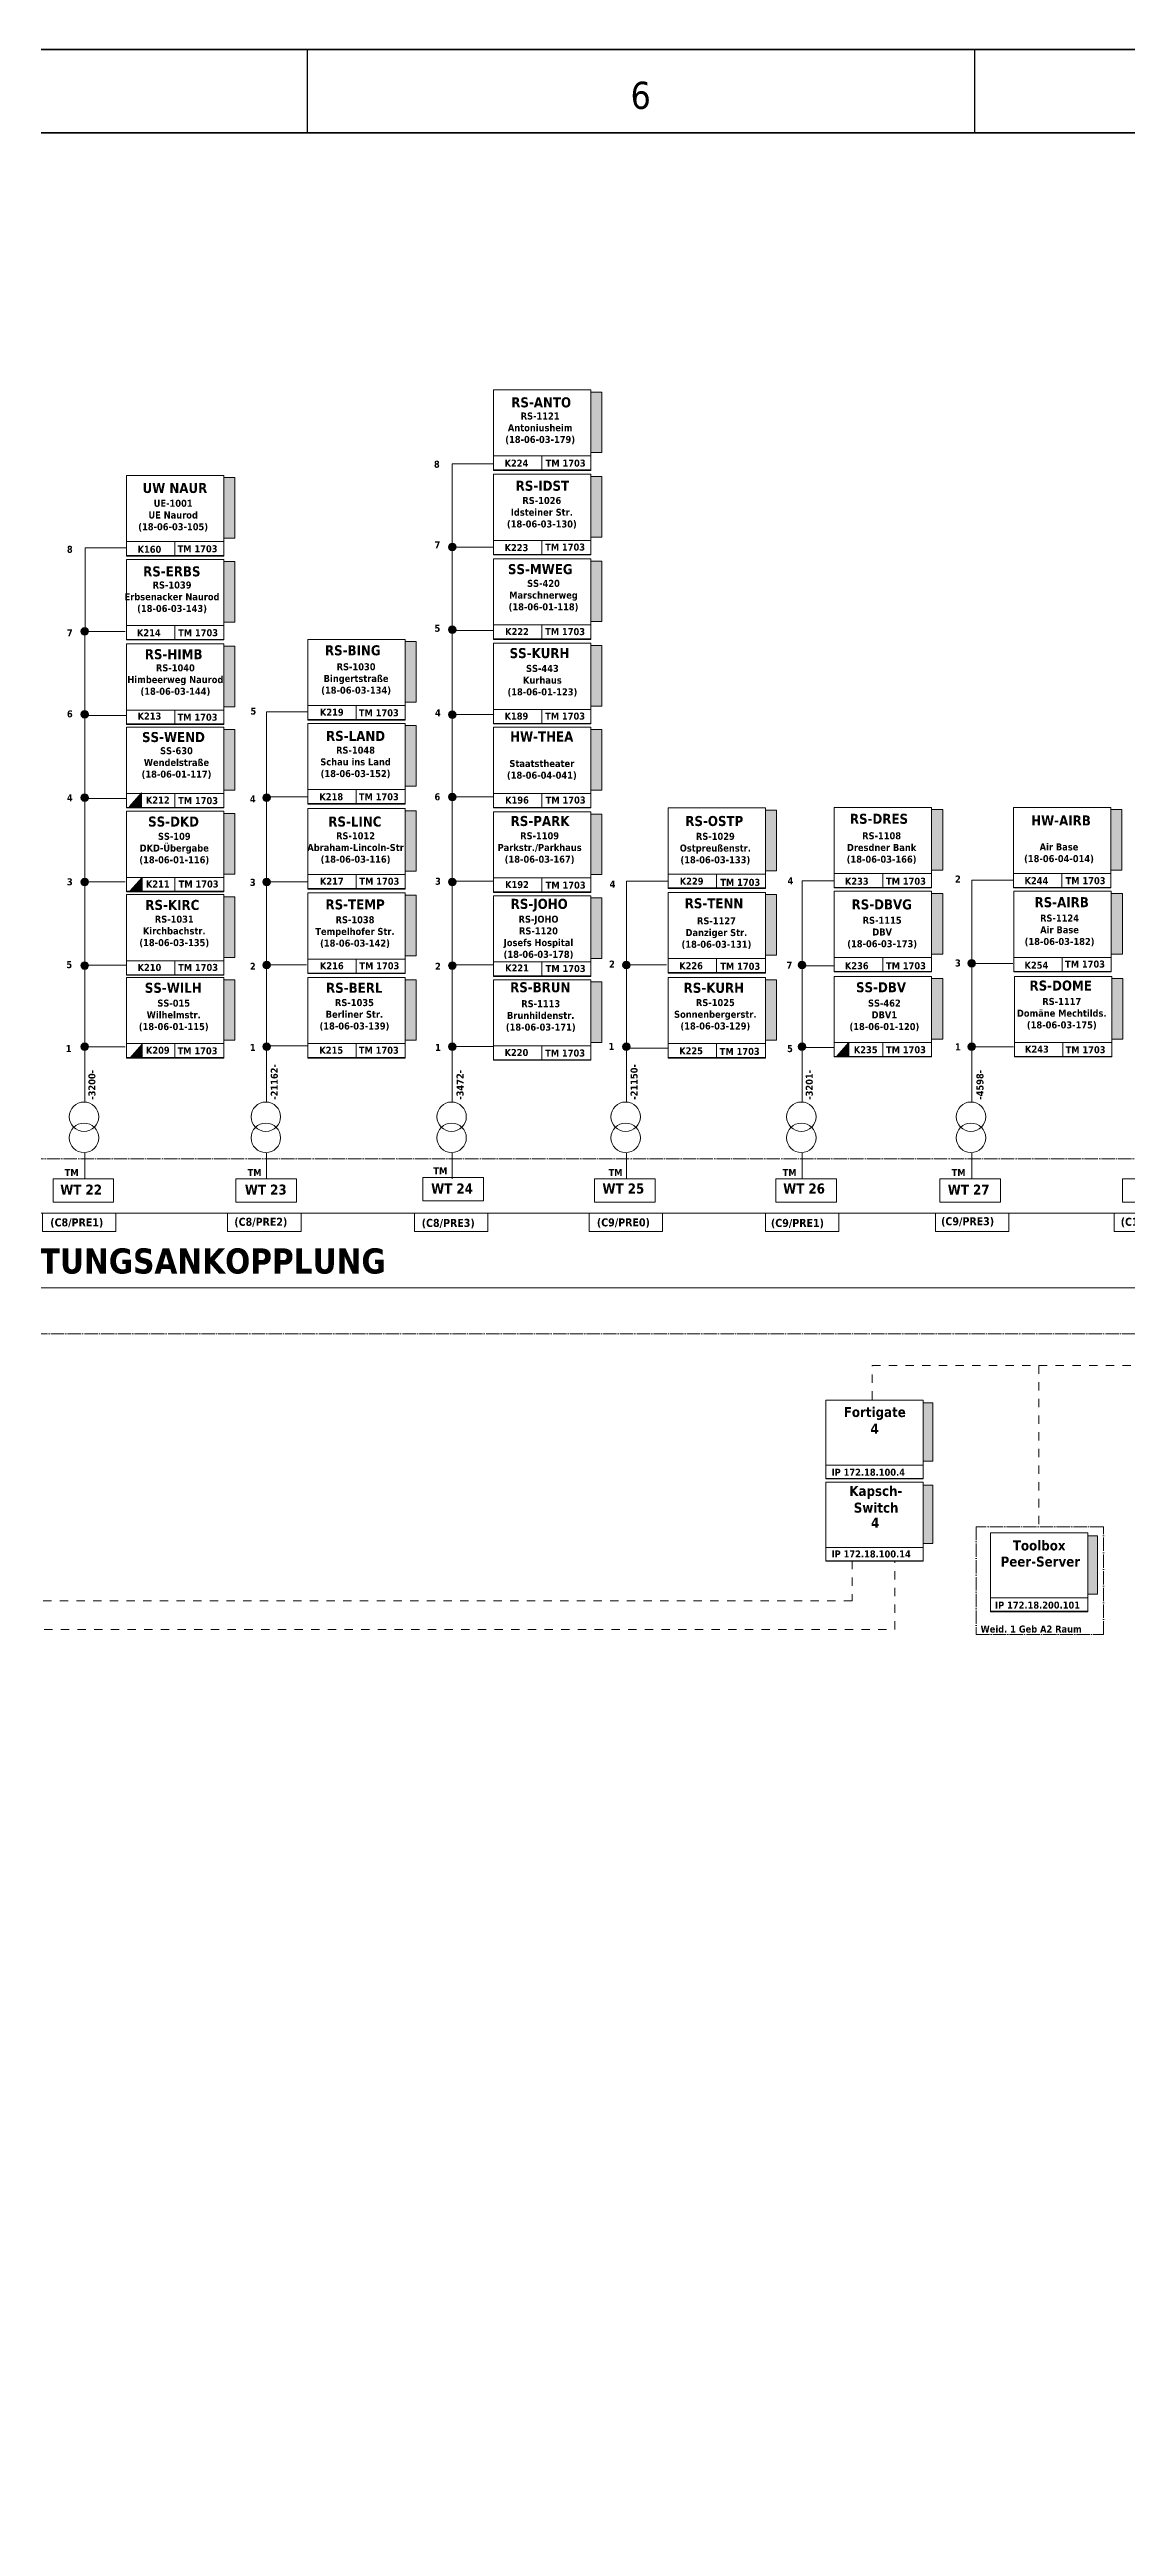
# Model space of a CAD drawing. Header units: millimetres. Extents: x 0 to 12600, y 0 to 8911.
# Drawn here: x 7097 to 9033, y 4455 to 8910 of the extents above; entities that cross this region are included whole.
import ezdxf
from ezdxf.enums import TextEntityAlignment as Align

# ---------------------------------------------------------------- set-up
doc = ezdxf.new("R2010")
doc.units = ezdxf.units.MM
doc.linetypes.add('EPL_DASH', pattern=[1, 0.5, -0.5])
doc.linetypes.add('EPL_DASHDOT', pattern=[1, 0.8, -0.1, 0, -0.1])
for name, color, linetype, lineweight in [('EPLAN100', 7, 'Continuous', 0), ('EPLAN108', 7, 'Continuous', 0), ('EPLAN201', 7, 'Continuous', 0), ('EPLAN451', 7, 'Continuous', 0), ('EPLAN452', 7, 'Continuous', 0), ('EPLAN453', 7, 'Continuous', 0)]:
    doc.layers.add(name, color=color, linetype=linetype, lineweight=lineweight)
doc.styles.add('Tahoma', font='')
doc.styles.add('Tahoma_B', font='')
doc.styles.get('Tahoma').set_extended_font_data('Tahoma')
doc.styles.get('Tahoma_B').set_extended_font_data('Tahoma', bold=True)

# ---------------------------------------------------------------- blocks, each defined once
blk = doc.blocks.new('EPLFRAME')
at = {"layer": 'EPLAN201', "linetype": 'Continuous', "lineweight": 25, "ltscale": 4}
for p, q in [((7559.8, 8908), (7559.8, 8760.9)), ((8760, 8909), (8760, 8761.9))]:
    blk.add_line(p, q, dxfattribs=at)
at = {"layer": 'EPLAN201', "linetype": 'Continuous', "lineweight": 35, "ltscale": 4}
blk.add_line((120, 8760), (12600, 8760), dxfattribs=at)
blk.add_lwpolyline([(0, 0), (12600, 0), (12600, 8910), (0, 8910)], close=True, dxfattribs=at)
at = {"layer": 'EPLAN451', "color": 7, "style": 'Tahoma'}
for tag, p, height in [('4_59982', (12346.9, 380.3), 86.7), ('14_59980', (12346.9, 376.4), 86.7), ('14_10011', (1830, 264.1), 59.6)]:
    blk.add_attdef(tag, p, '', height=height, dxfattribs=at)
for tag, p in [('14_10000', (2383.9, 413.9)), ('14_10013', (4217.8, 338.8)), ('14_59981', (2160, 175.1)), ('14_10020', (2100, 55.1)), ('4_11022', (3300, 55.1)), ('14_10160', (4590, 62.7))]:
    blk.add_attdef(tag, text='', height=48.8, dxfattribs=at).set_placement(p, align=Align.MIDDLE_LEFT)
blk.add_attdef('4_11030', text='', height=48.8, dxfattribs=at).set_placement((4200, 120), align=Align.BOTTOM_LEFT)
blk.add_attdef('14_10300', text='', height=48.8, dxfattribs=at).set_placement((12571, 38.1), align=Align.RIGHT)
at = {"layer": 'EPLAN452', "color": 7, "style": 'Tahoma'}
for tag, p, height in [('4_11041', (270, 510), 67.7), ('4_20131_1003', (9390.1, 380.3), 86.7), ('4_20132_1003', (10456.2, 378), 86.7), ('4_20136_1003', (11541, 378), 86.7), ('4_11071[1]', (30, 390), 48.8), ('4_11074[1]', (630, 390), 48.8), ('4_11070[1]', (1230, 390), 48.8), ('4_11011', (7310.1, 363.6), 67.7), ('4_11071[2]', (30, 270), 48.8), ('4_11074[2]', (630, 270), 48.8), ('4_11070[2]', (1230, 270), 48.8), ('4_20133_1003', (9390.1, 140.3), 86.7), ('4_20134_1003', (10456.2, 138), 86.7), ('4_11000', (11760.2, 138.6), 86.7), ('4_11004', (12270.2, 138.6), 86.7), ('4_11071[3]', (30, 150), 48.8), ('4_11074[3]', (630, 150), 48.8), ('4_11070[3]', (1230, 150), 48.8)]:
    blk.add_attdef(tag, p, '', height=height, dxfattribs=at)
for tag, height, p in [('4_11040', 67.7, (12472.3, 510)), ('4_11024', 48.8, (7890, 30)), ('4_25020', 48.8, (12056.5, 38.5))]:
    blk.add_attdef(tag, text='', height=height, dxfattribs=at).set_placement(p, align=Align.RIGHT)
blk.add_attdef('21_18041[2]', text='', height=48.8, dxfattribs=at).set_placement((23.1, 495.2), align=Align.TOP_LEFT)
for tag, height, p in [('4_20131_1002', 67.7, (9390, 293.2)), ('4_20132_1002', 67.7, (10456.1, 290.9)), ('4_20136_1002', 67.7, (11541.3, 287)), ('4_11044', 48.8, (2789.3, 174.1)), ('4_10152', 48.8, (3750, 175.1)), ('4_11085', 48.8, (8250, 55.1)), ('4_11086', 48.8, (8850, 55.1)), ('4_20133_1002', 67.7, (9390.1, 51.7)), ('4_20134_1002', 67.7, (10456.2, 49.4))]:
    blk.add_attdef(tag, text='', height=height, dxfattribs=at).set_placement(p, align=Align.MIDDLE_LEFT)
at = {"layer": 'EPLAN453', "color": 7, "style": 'Tahoma'}
for tag, p in [('53_19005_9', (839.5, 8826.6)), ('53_19005', (2159.3, 8826.3)), ('53_19005_7', (3359.1, 8827.2)), ('53_19005_5', (4559.5, 8826.6)), ('53_19005_6', (5759.9, 8827.5)), ('53_19005_8', (6960.6, 8827.3)), ('53_19005_2', (8159.8, 8827.7)), ('53_19005_1', (9359.5, 8828)), ('53_19005_3', (10559.9, 8828.6)), ('53_19005_4', (11880, 8828.9))]:
    blk.add_attdef(tag, text='', height=48.8, dxfattribs=at).set_placement(p, align=Align.MIDDLE_CENTER)

msp = doc.modelspace()

# ---------------------------------------------------------------- hatches: boundary and pattern name
at = {"layer": 'EPLAN100', "lineweight": 18, "ltscale": 120}
for color, points in [(2, [(8070, 8185), (8090, 8185), (8090, 8294), (8070, 8294)]), (30, [(7410, 8031), (7430, 8031), (7430, 8140), (7410, 8140)]), (2, [(8070, 8033), (8090, 8033), (8090, 8142), (8070, 8142)]), (2, [(7410, 7880), (7430, 7880), (7430, 7989), (7410, 7989)]), (3, [(8070, 7881), (8090, 7881), (8090, 7990), (8070, 7990)]), (2, [(7736, 7736), (7756, 7736), (7756, 7845), (7736, 7845)]), (2, [(7410, 7728), (7430, 7728), (7430, 7837), (7410, 7837)]), (3, [(8070, 7729), (8090, 7729), (8090, 7838), (8070, 7838)]), (3, [(7410, 7578), (7430, 7578), (7430, 7687), (7410, 7687)]), (2, [(7736, 7585), (7756, 7585), (7756, 7694), (7736, 7694)]), (1, [(8070, 7578), (8090, 7578), (8090, 7687), (8070, 7687)]), (3, [(7410, 7427), (7430, 7427), (7430, 7536), (7410, 7536)]), (2, [(7736, 7432), (7756, 7432), (7756, 7541), (7736, 7541)]), (2, [(8070, 7426), (8090, 7426), (8090, 7535), (8070, 7535)]), (2, [(8384, 7433), (8404, 7433), (8404, 7542), (8384, 7542)]), (2, [(8683, 7434), (8703, 7434), (8703, 7543), (8683, 7543)]), (1, [(9005, 7434), (9025, 7434), (9025, 7543), (9005, 7543)]), (2, [(7410, 7277), (7430, 7277), (7430, 7386), (7410, 7386)]), (2, [(7736, 7280), (7756, 7280), (7756, 7389), (7736, 7389)]), (2, [(8070, 7275), (8090, 7275), (8090, 7384), (8070, 7384)]), (2, [(8384, 7281), (8404, 7281), (8404, 7390), (8384, 7390)]), (2, [(8683, 7283), (8703, 7283), (8703, 7392), (8683, 7392)]), (2, [(9006, 7283), (9026, 7283), (9026, 7392), (9006, 7392)]), (3, [(7410, 7128), (7430, 7128), (7430, 7237), (7410, 7237)]), (2, [(7736, 7128), (7756, 7128), (7756, 7237), (7736, 7237)]), (2, [(8070, 7124), (8090, 7124), (8090, 7233), (8070, 7233)]), (2, [(8384, 7128), (8404, 7128), (8404, 7237), (8384, 7237)]), (3, [(8683, 7130), (8703, 7130), (8703, 7239), (8683, 7239)]), (2, [(9007, 7130), (9027, 7130), (9027, 7239), (9007, 7239)]), (140, [(8668, 6371), (8685, 6371), (8685, 6476), (8668, 6476)]), (140, [(8668, 6223), (8685, 6223), (8685, 6328), (8668, 6328)]), (140, [(8964, 6132), (8981, 6132), (8981, 6237), (8964, 6237)])]:
    msp.add_hatch(color=color, dxfattribs=at).paths.add_polyline_path(points, flags=0)
h = msp.add_hatch(color=256, dxfattribs=at)
edge = h.paths.add_edge_path(flags=0)
edge.add_arc((7821, 8015.5), 6.8, 0, 360)
h = msp.add_hatch(color=256, dxfattribs=at)
edge = h.paths.add_edge_path(flags=0)
edge.add_arc((7160, 7863.5), 6.8, 0, 360)
h = msp.add_hatch(color=256, dxfattribs=at)
edge = h.paths.add_edge_path(flags=0)
edge.add_arc((7821, 7866.5), 6.8, 0, 360)
h = msp.add_hatch(color=256, dxfattribs=at)
edge = h.paths.add_edge_path(flags=0)
edge.add_arc((7160, 7714.5), 6.8, 0, 360)
h = msp.add_hatch(color=256, dxfattribs=at)
edge = h.paths.add_edge_path(flags=0)
edge.add_arc((7821, 7713.5), 6.8, 0, 360)
h = msp.add_hatch(color=256, dxfattribs=at)
edge = h.paths.add_edge_path(flags=0)
edge.add_arc((7160, 7564.5), 6.8, 0, 360)
at = {"layer": 'EPLAN100', "lineweight": 13, "ltscale": 120}
for points in [[(7262, 7573), (7240, 7548), (7262, 7548)], [(7263, 7421), (7241, 7396), (7263, 7396)], [(7263, 7121), (7241, 7096), (7263, 7096)], [(8534, 7124), (8512, 7099), (8534, 7099)]]:
    msp.add_hatch(color=256, dxfattribs=at).paths.add_polyline_path(points, flags=0)
at = {"layer": 'EPLAN100', "lineweight": 18, "ltscale": 120}
h = msp.add_hatch(color=256, dxfattribs=at)
edge = h.paths.add_edge_path(flags=0)
edge.add_arc((7487, 7564.5), 6.8, 0, 360)
h = msp.add_hatch(color=256, dxfattribs=at)
edge = h.paths.add_edge_path(flags=0)
edge.add_arc((7821, 7565.5), 6.8, 0, 360)
h = msp.add_hatch(color=256, dxfattribs=at)
edge = h.paths.add_edge_path(flags=0)
edge.add_arc((7160, 7412.5), 6.8, 0, 360)
h = msp.add_hatch(color=256, dxfattribs=at)
edge = h.paths.add_edge_path(flags=0)
edge.add_arc((7487, 7412.5), 6.8, 0, 360)
h = msp.add_hatch(color=256, dxfattribs=at)
edge = h.paths.add_edge_path(flags=0)
edge.add_arc((7821, 7412.5), 6.8, 0, 360)
h = msp.add_hatch(color=256, dxfattribs=at)
edge = h.paths.add_edge_path(flags=0)
edge.add_arc((7160, 7262.5), 6.8, 0, 360)
h = msp.add_hatch(color=256, dxfattribs=at)
edge = h.paths.add_edge_path(flags=0)
edge.add_arc((7487, 7263.5), 6.8, 0, 360)
h = msp.add_hatch(color=256, dxfattribs=at)
edge = h.paths.add_edge_path(flags=0)
edge.add_arc((7821, 7262.5), 6.8, 0, 360)
h = msp.add_hatch(color=256, dxfattribs=at)
edge = h.paths.add_edge_path(flags=0)
edge.add_arc((8134, 7263.5), 6.8, 0, 360)
h = msp.add_hatch(color=256, dxfattribs=at)
edge = h.paths.add_edge_path(flags=0)
edge.add_arc((8450, 7263.5), 6.8, 0, 360)
h = msp.add_hatch(color=256, dxfattribs=at)
edge = h.paths.add_edge_path(flags=0)
edge.add_arc((8755, 7266.5), 6.8, 0, 360)
h = msp.add_hatch(color=256, dxfattribs=at)
edge = h.paths.add_edge_path(flags=0)
edge.add_arc((7160, 7116.5), 6.8, 0, 360)
h = msp.add_hatch(color=256, dxfattribs=at)
edge = h.paths.add_edge_path(flags=0)
edge.add_arc((7487, 7116.5), 6.8, 0, 360)
h = msp.add_hatch(color=256, dxfattribs=at)
edge = h.paths.add_edge_path(flags=0)
edge.add_arc((7821, 7116.5), 6.8, 0, 360)
h = msp.add_hatch(color=256, dxfattribs=at)
edge = h.paths.add_edge_path(flags=0)
edge.add_arc((8134, 7116.5), 6.8, 0, 360)
h = msp.add_hatch(color=256, dxfattribs=at)
edge = h.paths.add_edge_path(flags=0)
edge.add_arc((8450, 7116.5), 6.8, 0, 360)
h = msp.add_hatch(color=256, dxfattribs=at)
edge = h.paths.add_edge_path(flags=0)
edge.add_arc((8755, 7116.5), 6.8, 0, 360)

# ---------------------------------------------------------------- linework, layer by layer
for p, q in [((7821, 8016), (7821, 7869)), ((7160, 7864), (7160, 7717)), ((7821, 7867), (7821, 7720)), ((7160, 7715), (7160, 7568)), ((7821, 7714), (7821, 7567)), ((7160, 7565), (7160, 7418)), ((7487, 7565), (7487, 7418)), ((7821, 7566), (7821, 7419)), ((7160, 7413), (7160, 7266)), ((7487, 7413), (7487, 7266)), ((7821, 7413), (7821, 7266)), ((7160, 7263), (7160, 7116)), ((7487, 7264), (7487, 7117)), ((7821, 7263), (7821, 7116)), ((8134, 7264), (8134, 7117)), ((8450, 7264), (8450, 7117)), ((8755, 7267), (8755, 7120)), ((7160, 7117), (7160, 7017)), ((7487, 7117), (7487, 7017)), ((7821, 7117), (7821, 7017)), ((8134, 7117), (8134, 7017)), ((8450, 7117), (8450, 7017)), ((8755, 7117), (8755, 7017)), ((7160, 6925), (7160, 6879)), ((7487, 6925), (7487, 6879)), ((7821, 6925), (7821, 6879)), ((8134, 6925), (8134, 6879)), ((8450, 6925), (8450, 6879)), ((8755, 6925), (8755, 6879))]:
    msp.add_line(p, q, dxfattribs=at)
for points in [[(7895, 8153), (8070, 8153), (8070, 8298), (7895, 8298)], [(7895, 8154), (7982, 8154), (7982, 8179), (7895, 8179)], [(7982, 8154), (8070, 8154), (8070, 8179), (7982, 8179)], [(7235, 7999), (7410, 7999), (7410, 8144), (7235, 8144)], [(7895, 8001), (8070, 8001), (8070, 8146), (7895, 8146)], [(7235, 8000), (7322, 8000), (7322, 8025), (7235, 8025)], [(7322, 8000), (7410, 8000), (7410, 8025), (7322, 8025)], [(7895, 8002), (7982, 8002), (7982, 8027), (7895, 8027)], [(7982, 8002), (8070, 8002), (8070, 8027), (7982, 8027)], [(7235, 7848), (7410, 7848), (7410, 7993), (7235, 7993)], [(7895, 7849), (8070, 7849), (8070, 7994), (7895, 7994)], [(7235, 7849), (7322, 7849), (7322, 7874), (7235, 7874)], [(7235, 7696), (7410, 7696), (7410, 7841), (7235, 7841)], [(7322, 7849), (7410, 7849), (7410, 7874), (7322, 7874)], [(7561, 7704), (7736, 7704), (7736, 7849), (7561, 7849)], [(7895, 7850), (7982, 7850), (7982, 7875), (7895, 7875)], [(7895, 7697), (8070, 7697), (8070, 7842), (7895, 7842)], [(7982, 7850), (8070, 7850), (8070, 7875), (7982, 7875)], [(7235, 7697), (7322, 7697), (7322, 7722), (7235, 7722)], [(7322, 7697), (7410, 7697), (7410, 7722), (7322, 7722)], [(7561, 7705), (7648, 7705), (7648, 7730), (7561, 7730)], [(7648, 7705), (7736, 7705), (7736, 7730), (7648, 7730)], [(7895, 7698), (7982, 7698), (7982, 7723), (7895, 7723)], [(7982, 7698), (8070, 7698), (8070, 7723), (7982, 7723)], [(7235, 7546), (7410, 7546), (7410, 7691), (7235, 7691)], [(7561, 7553), (7736, 7553), (7736, 7698), (7561, 7698)], [(7895, 7546), (8070, 7546), (8070, 7691), (7895, 7691)], [(7561, 7554), (7648, 7554), (7648, 7579), (7561, 7579)], [(7648, 7554), (7736, 7554), (7736, 7579), (7648, 7579)], [(7235, 7547), (7322, 7547), (7322, 7572), (7235, 7572)], [(7235, 7395), (7410, 7395), (7410, 7540), (7235, 7540)], [(7322, 7547), (7410, 7547), (7410, 7572), (7322, 7572)], [(7561, 7400), (7736, 7400), (7736, 7545), (7561, 7545)], [(7895, 7547), (7982, 7547), (7982, 7572), (7895, 7572)], [(7895, 7394), (8070, 7394), (8070, 7539), (7895, 7539)], [(7982, 7547), (8070, 7547), (8070, 7572), (7982, 7572)], [(8209, 7401), (8384, 7401), (8384, 7546), (8209, 7546)], [(8508, 7402), (8683, 7402), (8683, 7547), (8508, 7547)], [(8830, 7402), (9005, 7402), (9005, 7547), (8830, 7547)], [(7235, 7396), (7322, 7396), (7322, 7421), (7235, 7421)], [(7322, 7396), (7410, 7396), (7410, 7421), (7322, 7421)], [(7561, 7401), (7648, 7401), (7648, 7426), (7561, 7426)], [(7648, 7401), (7736, 7401), (7736, 7426), (7648, 7426)], [(7895, 7395), (7982, 7395), (7982, 7420), (7895, 7420)], [(7982, 7395), (8070, 7395), (8070, 7420), (7982, 7420)], [(8209, 7402), (8296, 7402), (8296, 7427), (8209, 7427)], [(8296, 7402), (8384, 7402), (8384, 7427), (8296, 7427)], [(8508, 7403), (8595, 7403), (8595, 7428), (8508, 7428)], [(8508, 7251), (8683, 7251), (8683, 7396), (8508, 7396)], [(8595, 7403), (8683, 7403), (8683, 7428), (8595, 7428)], [(8830, 7403), (8917, 7403), (8917, 7428), (8830, 7428)], [(8831, 7251), (9006, 7251), (9006, 7396), (8831, 7396)], [(8917, 7403), (9005, 7403), (9005, 7428), (8917, 7428)], [(7235, 7245), (7410, 7245), (7410, 7390), (7235, 7390)], [(7561, 7248), (7736, 7248), (7736, 7393), (7561, 7393)], [(7895, 7243), (8070, 7243), (8070, 7388), (7895, 7388)], [(8209, 7249), (8384, 7249), (8384, 7394), (8209, 7394)], [(7235, 7246), (7322, 7246), (7322, 7271), (7235, 7271)], [(7322, 7246), (7410, 7246), (7410, 7271), (7322, 7271)], [(7561, 7249), (7648, 7249), (7648, 7274), (7561, 7274)], [(7648, 7249), (7736, 7249), (7736, 7274), (7648, 7274)], [(7895, 7244), (7982, 7244), (7982, 7269), (7895, 7269)], [(7982, 7244), (8070, 7244), (8070, 7269), (7982, 7269)], [(8209, 7250), (8296, 7250), (8296, 7275), (8209, 7275)], [(8296, 7250), (8384, 7250), (8384, 7275), (8296, 7275)], [(8508, 7252), (8595, 7252), (8595, 7277), (8508, 7277)], [(8595, 7252), (8683, 7252), (8683, 7277), (8595, 7277)], [(8831, 7252), (8918, 7252), (8918, 7277), (8831, 7277)], [(8918, 7252), (9006, 7252), (9006, 7277), (8918, 7277)], [(7235, 7096), (7410, 7096), (7410, 7241), (7235, 7241)], [(7561, 7096), (7736, 7096), (7736, 7241), (7561, 7241)], [(7895, 7092), (8070, 7092), (8070, 7237), (7895, 7237)], [(8209, 7096), (8384, 7096), (8384, 7241), (8209, 7241)], [(8508, 7098), (8683, 7098), (8683, 7243), (8508, 7243)], [(8832, 7098), (9007, 7098), (9007, 7243), (8832, 7243)], [(7235, 7097), (7322, 7097), (7322, 7122), (7235, 7122)], [(7322, 7097), (7410, 7097), (7410, 7122), (7322, 7122)], [(7561, 7097), (7648, 7097), (7648, 7122), (7561, 7122)], [(7648, 7097), (7736, 7097), (7736, 7122), (7648, 7122)], [(7895, 7093), (7982, 7093), (7982, 7118), (7895, 7118)], [(7982, 7093), (8070, 7093), (8070, 7118), (7982, 7118)], [(8209, 7097), (8296, 7097), (8296, 7122), (8209, 7122)], [(8296, 7097), (8384, 7097), (8384, 7122), (8296, 7122)], [(8508, 7099), (8595, 7099), (8595, 7124), (8508, 7124)], [(8595, 7099), (8683, 7099), (8683, 7124), (8595, 7124)], [(8832, 7099), (8919, 7099), (8919, 7124), (8832, 7124)], [(8919, 7099), (9007, 7099), (9007, 7124), (8919, 7124)], [(7103, 6837), (7212, 6837), (7212, 6879), (7103, 6879)], [(7432, 6837), (7541, 6837), (7541, 6879), (7432, 6879)], [(7768, 6839), (7877, 6839), (7877, 6881), (7768, 6881)], [(8077, 6837), (8186, 6837), (8186, 6879), (8077, 6879)], [(8403, 6837), (8512, 6837), (8512, 6879), (8403, 6879)], [(8698, 6837), (8807, 6837), (8807, 6879), (8698, 6879)], [(9026, 6837), (9135, 6837), (9135, 6879), (9026, 6879)], [(2843, 6683), (11891, 6683), (11891, 6817), (2843, 6817)], [(7084, 6784), (7216, 6784), (7216, 6817), (7084, 6817)], [(7417, 6784), (7549, 6784), (7549, 6817), (7417, 6817)], [(7753, 6784), (7885, 6784), (7885, 6817), (7753, 6817)], [(8067, 6784), (8199, 6784), (8199, 6817), (8067, 6817)], [(8384, 6784), (8516, 6784), (8516, 6817), (8384, 6817)], [(8690, 6784), (8822, 6784), (8822, 6817), (8690, 6817)], [(9011, 6784), (9143, 6784), (9143, 6817), (9011, 6817)], [(8493, 6339), (8668, 6339), (8668, 6481), (8493, 6481)], [(8493, 6340), (8668, 6340), (8668, 6364), (8493, 6364)], [(8493, 6191), (8668, 6191), (8668, 6333), (8493, 6333)], [(8789, 6100), (8964, 6100), (8964, 6242), (8789, 6242)], [(8493, 6192), (8668, 6192), (8668, 6216), (8493, 6216)], [(8789, 6101), (8964, 6101), (8964, 6125), (8789, 6125)]]:
    msp.add_lwpolyline(points, close=True, dxfattribs=at)
at = {"layer": 'EPLAN100', "color": 2, "lineweight": 18, "ltscale": 120}
for points in [[(8070, 8185), (8090, 8185), (8090, 8294), (8070, 8294)], [(8070, 8033), (8090, 8033), (8090, 8142), (8070, 8142)], [(7410, 7880), (7430, 7880), (7430, 7989), (7410, 7989)], [(7736, 7736), (7756, 7736), (7756, 7845), (7736, 7845)], [(7410, 7728), (7430, 7728), (7430, 7837), (7410, 7837)], [(7736, 7585), (7756, 7585), (7756, 7694), (7736, 7694)], [(7736, 7432), (7756, 7432), (7756, 7541), (7736, 7541)], [(8070, 7426), (8090, 7426), (8090, 7535), (8070, 7535)], [(8384, 7433), (8404, 7433), (8404, 7542), (8384, 7542)], [(8683, 7434), (8703, 7434), (8703, 7543), (8683, 7543)], [(7410, 7277), (7430, 7277), (7430, 7386), (7410, 7386)], [(7736, 7280), (7756, 7280), (7756, 7389), (7736, 7389)], [(8070, 7275), (8090, 7275), (8090, 7384), (8070, 7384)], [(8384, 7281), (8404, 7281), (8404, 7390), (8384, 7390)], [(8683, 7283), (8703, 7283), (8703, 7392), (8683, 7392)], [(9006, 7283), (9026, 7283), (9026, 7392), (9006, 7392)], [(7736, 7128), (7756, 7128), (7756, 7237), (7736, 7237)], [(8070, 7124), (8090, 7124), (8090, 7233), (8070, 7233)], [(8384, 7128), (8404, 7128), (8404, 7237), (8384, 7237)], [(9007, 7130), (9027, 7130), (9027, 7239), (9007, 7239)]]:
    msp.add_lwpolyline(points, close=True, dxfattribs=at)
at = {"layer": 'EPLAN100', "lineweight": 18, "ltscale": 120}
for points in [[(7821, 8017), (7821, 8165), (7895, 8165)], [(7161, 7862), (7161, 8014), (7235, 8014)], [(7823, 8015), (7895, 8015)], [(7161, 7863), (7233, 7863)], [(7823, 7865), (7895, 7865)], [(7162, 7712), (7234, 7712)], [(7487, 7564), (7487, 7719), (7561, 7719)], [(7823, 7714), (7895, 7714)], [(7163, 7563), (7235, 7563)], [(7489, 7566), (7561, 7566)], [(7823, 7566), (7895, 7566)], [(7161, 7413), (7233, 7413)], [(7488, 7413), (7560, 7413)], [(7823, 7414), (7895, 7414)], [(8134, 7265), (8134, 7414), (8209, 7414)], [(8450, 7265), (8450, 7415), (8508, 7415)], [(8755, 7267), (8755, 7416), (8831, 7416)], [(7162, 7263), (7234, 7263)], [(7487, 7264), (7559, 7264)], [(7823, 7264), (7895, 7264)], [(8134, 7264), (8206, 7264)], [(8448, 7262), (8508, 7262)], [(8757, 7266), (8829, 7266)], [(7161, 7116), (7233, 7116)], [(7488, 7118), (7560, 7118)], [(7822, 7117), (7894, 7117)], [(8136, 7114), (8208, 7114)], [(8448, 7115), (8508, 7115)], [(8758, 7116), (8830, 7116)]]:
    msp.add_lwpolyline(points, dxfattribs=at)
at = {"layer": 'EPLAN100', "color": 30, "lineweight": 18, "ltscale": 120}
msp.add_lwpolyline([(7410, 8031), (7430, 8031), (7430, 8140), (7410, 8140)], close=True, dxfattribs=at)
at = {"layer": 'EPLAN100', "color": 3, "lineweight": 18, "ltscale": 120}
for points in [[(8070, 7881), (8090, 7881), (8090, 7990), (8070, 7990)], [(8070, 7729), (8090, 7729), (8090, 7838), (8070, 7838)], [(7410, 7578), (7430, 7578), (7430, 7687), (7410, 7687)], [(7410, 7427), (7430, 7427), (7430, 7536), (7410, 7536)], [(7410, 7128), (7430, 7128), (7430, 7237), (7410, 7237)], [(8683, 7130), (8703, 7130), (8703, 7239), (8683, 7239)]]:
    msp.add_lwpolyline(points, close=True, dxfattribs=at)
at = {"layer": 'EPLAN100', "color": 1, "lineweight": 18, "ltscale": 120}
for points in [[(8070, 7578), (8090, 7578), (8090, 7687), (8070, 7687)], [(9005, 7434), (9025, 7434), (9025, 7543), (9005, 7543)]]:
    msp.add_lwpolyline(points, close=True, dxfattribs=at)
at = {"layer": 'EPLAN100', "lineweight": 13, "ltscale": 120}
for points in [[(7262, 7573), (7240, 7548), (7262, 7548)], [(7263, 7421), (7241, 7396), (7263, 7396)], [(7263, 7121), (7241, 7096), (7263, 7096)], [(8534, 7124), (8512, 7099), (8534, 7099)]]:
    msp.add_lwpolyline(points, close=True, dxfattribs=at)
at = {"layer": 'EPLAN100', "linetype": 'EPL_DASHDOT', "lineweight": 9, "ltscale": 30}
msp.add_lwpolyline([(187, 6915), (187, 6048), (7069, 6048), (7069, 6600), (12564, 6600), (12564, 6915)], close=True, dxfattribs=at)
at = {"layer": 'EPLAN100', "color": 140, "linetype": 'EPL_DASH', "lineweight": 18, "ltscale": 30}
for points in [[(8576, 6482), (8576, 6543), (8876, 6543), (8876, 6242)], [(8876, 6543), (9151, 6543), (9151, 6242)]]:
    msp.add_lwpolyline(points, dxfattribs=at)
at = {"layer": 'EPLAN100', "color": 140, "lineweight": 18, "ltscale": 120}
for points in [[(8668, 6371), (8685, 6371), (8685, 6476), (8668, 6476)], [(8668, 6223), (8685, 6223), (8685, 6328), (8668, 6328)], [(8964, 6132), (8981, 6132), (8981, 6237), (8964, 6237)]]:
    msp.add_lwpolyline(points, close=True, dxfattribs=at)
at = {"layer": 'EPLAN100', "linetype": 'EPL_DASHDOT', "lineweight": 13, "ltscale": 30}
msp.add_lwpolyline([(8763, 6059), (8992, 6059), (8992, 6253), (8763, 6253)], close=True, dxfattribs=at)
at = {"layer": 'EPLAN100', "color": 1, "linetype": 'EPL_DASH', "lineweight": 18, "ltscale": 30}
for points in [[(8540, 6192), (8540, 6120), (5451, 6120), (5451, 6196)], [(3226, 6162), (3226, 6115), (3487, 6115), (3487, 6068), (8617, 6068), (8617, 6191)]]:
    msp.add_lwpolyline(points, dxfattribs=at)
at = {"layer": 'EPLAN100', "lineweight": 18, "ltscale": 120}
for centre, radius in [((7821, 8015.5), 6.8), ((7160, 7863.5), 6.8), ((7821, 7866.5), 6.8), ((7160, 7714.5), 6.8), ((7821, 7713.5), 6.8), ((7160, 7564.5), 6.8), ((7487, 7564.5), 6.8), ((7821, 7565.5), 6.8), ((7160, 7412.5), 6.8), ((7487, 7412.5), 6.8), ((7821, 7412.5), 6.8), ((7160, 7262.5), 6.8), ((7487, 7263.5), 6.8), ((7821, 7262.5), 6.8), ((8134, 7263.5), 6.8), ((8450, 7263.5), 6.8), ((8755, 7266.5), 6.8), ((7160, 7116.5), 6.8), ((7487, 7116.5), 6.8), ((7821, 7116.5), 6.8), ((8134, 7116.5), 6.8), ((8450, 7116.5), 6.8), ((8755, 7116.5), 6.8), ((7158.7, 6990.5), 26.5), ((7485.7, 6990.5), 26.5), ((7819.7, 6990.5), 26.5), ((8132.7, 6990.5), 26.5), ((8448.7, 6990.5), 26.5), ((8753.7, 6990.5), 26.5), ((7158.7, 6952.5), 26.5), ((7485.7, 6952.5), 26.5), ((7819.7, 6952.5), 26.5), ((8132.7, 6952.5), 26.5), ((8448.7, 6952.5), 26.5), ((8753.7, 6952.5), 26.5)]:
    msp.add_circle(centre, radius, dxfattribs=at)

# ---------------------------------------------------------------- block references
ref = msp.add_blockref('EPLFRAME', (0, 0))
ref.add_attrib('53_19005_2', '6', dxfattribs={"layer": 'EPLAN453', "color": 7, "height": 48.8, "style": 'Tahoma'}).set_placement((8159.8, 8827.7), align=Align.MIDDLE_CENTER)

# ---------------------------------------------------------------- texts
at = {"layer": 'EPLAN108', "color": 7, "style": 'Tahoma_B'}
for s, height, p in [('RS-ANTO', 18.06, (7927, 8261)), ('8', 12.6, (7788, 8154)), ('K224', 12.64, (7915, 8156)), ('TM 1703', 12.64, (7989, 8156)), ('UW NAUR', 18.06, (7264, 8107)), ('RS-IDST', 18.06, (7935, 8111)), ('7', 12.6, (7789, 8009)), ('K223', 12.64, (7915, 8004)), ('TM 1703', 12.64, (7988, 8005)), ('8', 12.6, (7128, 8001)), ('K160', 12.64, (7255, 8001)), ('RS-ERBS', 18.06, (7265, 7957)), ('TM 1703', 12.64, (7327, 8002)), ('SS-MWEG', 18.06, (7921, 7961)), ('7', 12.6, (7128, 7851)), ('K214', 12.64, (7254, 7851)), ('TM 1703', 12.64, (7328, 7851)), ('5', 12.6, (7789, 7859)), ('K222', 12.64, (7916, 7853)), ('TM 1703', 12.64, (7988, 7853)), ('RS-HIMB', 18.06, (7268, 7808)), ('RS-BING', 18.06, (7592, 7815)), ('SS-KURH', 18.06, (7924, 7810)), ('6', 12.6, (7128, 7705)), ('K213', 12.64, (7255, 7701)), ('TM 1703', 12.64, (7327, 7699)), ('5', 12.6, (7458, 7710)), ('K219', 12.64, (7583, 7708)), ('TM 1703', 12.64, (7653, 7707)), ('4', 12.6, (7790, 7707)), ('K189', 12.64, (7915, 7701)), ('TM 1703', 12.64, (7988, 7701)), ('SS-WEND', 18.06, (7263, 7659)), ('RS-LAND', 18.06, (7594, 7661)), ('HW-THEA', 18.06, (7925, 7660)), ('4', 12.6, (7128, 7554)), ('K212', 12.64, (7270, 7550)), ('SS-DKD', 18.06, (7274, 7507)), ('TM 1703', 12.64, (7328, 7549)), ('4', 12.6, (7457, 7552)), ('K218', 12.64, (7582, 7556)), ('RS-LINC', 18.06, (7598, 7507)), ('TM 1703', 12.64, (7653, 7556)), ('6', 12.6, (7789, 7556)), ('K196', 12.64, (7916, 7550)), ('RS-PARK', 18.06, (7926, 7508)), ('TM 1703', 12.64, (7989, 7550)), ('RS-OSTP', 18.06, (8240, 7508)), ('RS-DRES', 18.06, (8536, 7512)), ('HW-AIRB', 18.06, (8862, 7509)), ('3', 12.6, (7128, 7403)), ('K211', 12.64, (7270, 7399)), ('TM 1703', 12.64, (7329, 7399)), ('3', 12.6, (7457, 7402)), ('K217', 12.64, (7583, 7404)), ('TM 1703', 12.64, (7654, 7404)), ('3', 12.6, (7790, 7404)), ('K192', 12.64, (7916, 7398)), ('TM 1703', 12.64, (7989, 7397)), ('4', 12.6, (8104, 7399)), ('K229', 12.64, (8230, 7404)), ('TM 1703', 12.64, (8303, 7402)), ('4', 12.6, (8424, 7405)), ('K233', 12.64, (8527, 7404)), ('TM 1703', 12.64, (8601, 7404)), ('2', 12.6, (8725, 7408)), ('K244', 12.64, (8850, 7405)), ('TM 1703', 12.64, (8924, 7405)), ('RS-KIRC', 18.06, (7269, 7357)), ('RS-TEMP', 18.06, (7593, 7358)), ('RS-JOHO', 18.06, (7926, 7359)), ('RS-TENN', 18.06, (8239, 7360)), ('RS-DBVG', 18.06, (8539, 7358)), ('RS-AIRB', 18.06, (8868, 7362)), ('5', 12.6, (7127, 7254)), ('K210', 12.64, (7255, 7249)), ('TM 1703', 12.64, (7328, 7249)), ('2', 12.6, (7457, 7251)), ('K216', 12.64, (7583, 7252)), ('TM 1703', 12.64, (7654, 7252)), ('2', 12.6, (7790, 7251)), ('K221', 12.64, (7916, 7248)), ('TM 1703', 12.64, (7989, 7247)), ('2', 12.6, (8103, 7255)), ('K226', 12.64, (8229, 7252)), ('TM 1703', 12.64, (8303, 7251)), ('7', 12.6, (8422, 7253)), ('K236', 12.64, (8527, 7252)), ('TM 1703', 12.64, (8601, 7252)), ('3', 12.6, (8725, 7257)), ('K254', 12.64, (8850, 7253)), ('TM 1703', 12.64, (8923, 7255)), ('SS-WILH', 18.06, (7268, 7208)), ('RS-BERL', 18.06, (7594, 7208)), ('RS-BRUN', 18.06, (7925, 7209)), ('RS-KURH', 18.06, (8237, 7208)), ('SS-DBV', 18.06, (8547, 7209)), ('RS-DOME', 18.06, (8859, 7212)), ('1', 12.6, (7126, 7103)), ('K209', 12.64, (7270, 7100)), ('TM 1703', 12.64, (7327, 7099)), ('1', 12.6, (7457, 7105)), ('K215', 12.64, (7582, 7100)), ('TM 1703', 12.64, (7653, 7100)), ('1', 12.6, (7790, 7105)), ('K220', 12.64, (7915, 7096)), ('TM 1703', 12.64, (7988, 7095)), ('1', 12.6, (8102, 7107)), ('K225', 12.64, (8229, 7099)), ('TM 1703', 12.64, (8302, 7098)), ('5', 12.6, (8423, 7103)), ('K235', 12.64, (8543, 7101)), ('TM 1703', 12.64, (8601, 7101)), ('1', 12.6, (8725, 7106)), ('K243', 12.64, (8851, 7102)), ('TM 1703', 12.64, (8924, 7101)), ('WT 22', 18.06, (7116, 6845)), ('TM', 12.64, (7124, 6880)), ('WT 23', 18.06, (7448, 6845)), ('TM', 12.64, (7453, 6880)), ('WT 24', 18.06, (7783, 6847)), ('TM', 12.64, (7787, 6883)), ('WT 25', 18.06, (8091, 6847)), ('TM', 12.64, (8102, 6880)), ('TM', 12.64, (8415, 6880)), ('WT 26', 18.06, (8416, 6847)), ('WT 27', 18.06, (8712, 6845)), ('TM', 12.64, (8719, 6880)), ('(C8/PRE1)', 14.45, (7098, 6789)), ('(C8/PRE2)', 14.45, (7429, 6790)), ('(C8/PRE3)', 14.45, (7766, 6788)), ('(C9/PRE0)', 14.45, (8081, 6789)), ('(C9/PRE1)', 14.45, (8394, 6788)), ('(C9/PRE3)', 14.45, (8700, 6791)), ('(C12/PRE0)', 14.45, (9023, 6790)), ('LEITUNGSANKOPPLUNG', 45.15, (6989, 6695)), ('Fortigate', 18.06, (8525, 6445)), ('4', 18.1, (8573, 6415)), ('IP 172.18.100.4', 12.642, (8503, 6341)), ('Kapsch-', 18.06, (8535, 6303)), ('Switch', 18.06, (8543, 6273)), ('4', 18.1, (8574, 6246)), ('IP 172.18.100.14', 12.642, (8503, 6194)), ('Peer-Server', 18.06, (8807, 6176)), ('Toolbox', 18.06, (8829, 6205)), ('IP 172.18.200.101', 12.642, (8797, 6102)), ('Weid. 1 Geb A2 Raum', 12.642, (8771, 6059))]:
    msp.add_text(s, height=height, dxfattribs=at).set_placement(p, align=Align.BOTTOM_LEFT)
for s, p in [('-21162-', (7511, 7021)), ('-21150-', (8158, 7021)), ('-3200-', (7183, 7021)), ('-3472-', (7845, 7021)), ('-3201-', (8473, 7021)), ('-4598-', (8780, 7021))]:
    msp.add_text(s, height=12.64, rotation=90, dxfattribs=at).set_placement(p, align=Align.BOTTOM_LEFT)
at = {"layer": 'EPLAN108', "color": 7, "char_height": 12.642, "attachment_point": 2, "style": 'Tahoma_B'}
for s, insert in [('RS-1121\\PAntoniusheim\\P(18-06-03-179)', (7979, 8257.2)), ('UE-1001\\PUE Naurod\\P(18-06-03-105)', (7319, 8100.2)), ('RS-1026\\PIdsteiner Str.\\P(18-06-03-130)', (7982, 8105.2)), ('RS-1039\\PErbsenacker Naurod\\P(18-06-03-143)', (7317, 7953.2)), ('SS-420\\PMarschnerweg\\P(18-06-01-118)', (7985, 7956.2)), ('RS-1040\\PHimbeerweg Naurod \\P(18-06-03-144)', (7323, 7804.2)), ('RS-1030\\PBingertstraße\\P(18-06-03-134)', (7648, 7806.2)), ('SS-443\\PKurhaus\\P(18-06-01-123)', (7983, 7803.2)), ('SS-630\\PWendelstraße\\P(18-06-01-117)', (7325, 7655.2)), ('RS-1048\\PSchau ins Land\\P(18-06-03-152)', (7647, 7656.2)), ('Staatstheater\\P(18-06-04-041)', (7982, 7632.2)), ('SS-109\\PDKD-Übergabe\\P(18-06-01-116)', (7321, 7501.2)), ('RS-1012\\PAbraham-Lincoln-Str\\P(18-06-03-116)', (7647, 7502.2)), ('RS-1109\\PParkstr./Parkhaus\\P(18-06-03-167)', (7978, 7502.2)), ('RS-1029\\POstpreußenstr.\\P(18-06-03-133)', (8294, 7501.2)), ('RS-1108\\PDresdner Bank\\P(18-06-03-166)', (8593, 7502.2)), ('Air Base\\P(18-06-04-014)', (8912, 7482.2)), ('RS-1031\\PKirchbachstr.\\P(18-06-03-135)', (7321, 7352.2)), ('RS-1038\\PTempelhofer Str.\\P(18-06-03-142)', (7646, 7351.2)), ('RS-JOHO\\PRS-1120\\PJosefs Hospital\\P(18-06-03-178)', (7976, 7352.2)), ('RS-1124\\PAir Base\\P(18-06-03-182)', (8913, 7354.2)), ('RS-1127\\PDanziger Str.\\P(18-06-03-131)', (8296, 7349.2)), ('RS-1115\\PDBV\\P(18-06-03-173)', (8594, 7350.2)), ('SS-015\\PWilhelmstr.\\P(18-06-01-115)', (7320, 7201.2)), ('RS-1035\\PBerliner Str.\\P(18-06-03-139)', (7645, 7202.2)), ('RS-1113\\PBrunhildenstr.\\P(18-06-03-171)', (7980, 7200.2)), ('RS-1025\\PSonnenbergerstr.\\P(18-06-03-129)', (8294, 7202.2)), ('SS-462\\PDBV1\\P(18-06-01-120)', (8598, 7201.2)), ('RS-1117\\PDomäne Mechtilds.\\P(18-06-03-175)', (8917, 7204.2))]:
    msp.add_mtext(s, dxfattribs=dict(at, insert=insert))

doc.saveas('drawing.dxf')
